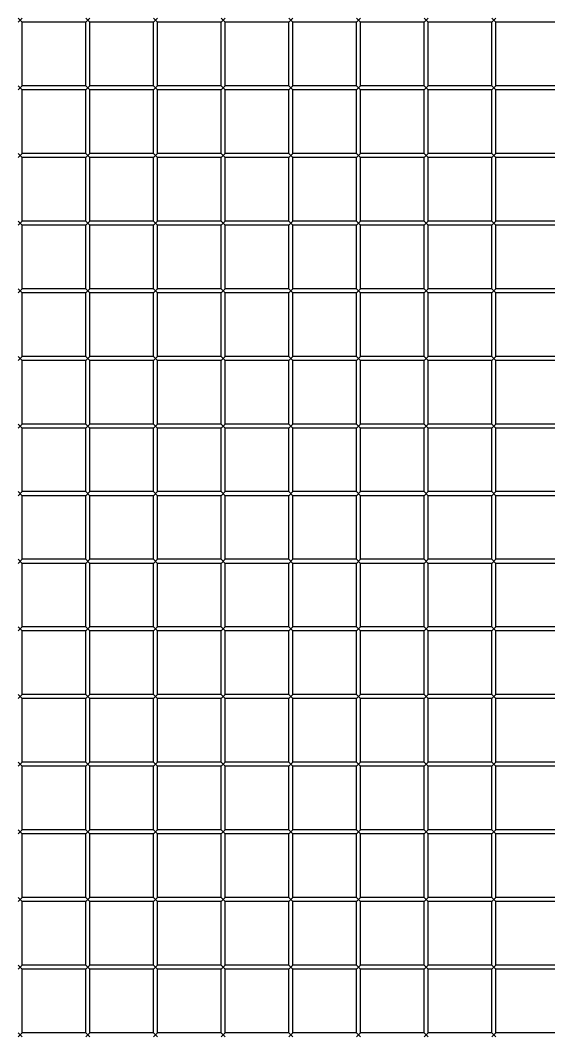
# Model space of a CAD drawing. Header units: millimetres. Extents: x -198529 to 244266, y -64 to 158464.
# Drawn here: x -145603 to -145212, y 107274 to 108024 of the extents above; entities that cross this region are included whole.
import ezdxf

# ---------------------------------------------------------------- set-up
doc = ezdxf.new("R2010")
doc.units = ezdxf.units.MM
doc.layers.add('0-DCC', color=30, linetype='Continuous')

# ---------------------------------------------------------------- blocks, each defined once
blk = doc.blocks.new('DCC2850x2600(左)')
at = {"color": 0, "linetype": 'Continuous'}
for p, q in [((48613.5, -73353.48), (48616.5, -73356.48)), ((48613.5, -73356.48), (48616.5, -73353.48)), ((48616.5, -73403.48), (48616.5, -73356.48)), ((48663.5, -73356.48), (48616.5, -73356.48)), ((48663.5, -73353.48), (48666.5, -73356.48)), ((48663.5, -73356.48), (48666.5, -73353.48)), ((48663.5, -73403.48), (48663.5, -73356.48)), ((48666.5, -73403.48), (48666.5, -73356.48)), ((48713.5, -73356.48), (48666.5, -73356.48)), ((48713.5, -73356.48), (48716.5, -73353.48)), ((48713.5, -73353.48), (48716.5, -73356.48)), ((48713.5, -73403.48), (48713.5, -73356.48)), ((48716.5, -73403.48), (48716.5, -73356.48)), ((48763.5, -73356.48), (48716.5, -73356.48)), ((48763.5, -73356.48), (48766.5, -73353.48)), ((48763.5, -73353.48), (48766.5, -73356.48)), ((48763.5, -73403.48), (48763.5, -73356.48)), ((48766.5, -73403.48), (48766.5, -73356.48)), ((48813.5, -73356.48), (48766.5, -73356.48)), ((48813.5, -73353.48), (48816.5, -73356.48)), ((48813.5, -73356.48), (48816.5, -73353.48)), ((48813.5, -73403.48), (48813.5, -73356.48)), ((48816.5, -73403.48), (48816.5, -73356.48)), ((48863.5, -73356.48), (48816.5, -73356.48)), ((48863.5, -73356.48), (48866.5, -73353.48)), ((48863.5, -73353.48), (48866.5, -73356.48)), ((48863.5, -73403.48), (48863.5, -73356.48)), ((48866.5, -73403.48), (48866.5, -73356.48)), ((48913.5, -73356.48), (48866.5, -73356.48)), ((48913.5, -73356.48), (48916.5, -73353.48)), ((48913.5, -73353.48), (48916.5, -73356.48)), ((48913.5, -73403.48), (48913.5, -73356.48)), ((48916.5, -73403.48), (48916.5, -73356.48)), ((48963.5, -73356.48), (48916.5, -73356.48)), ((48963.5, -73356.48), (48966.5, -73353.48)), ((48963.5, -73353.48), (48966.5, -73356.48)), ((48963.5, -73403.48), (48963.5, -73356.48)), ((48966.5, -73403.48), (48966.5, -73356.48)), ((49013.5, -73356.48), (48966.5, -73356.48)), ((48613.5, -73403.48), (48616.5, -73406.48)), ((48613.5, -73406.48), (48616.5, -73403.48)), ((48663.5, -73403.48), (48616.5, -73403.48)), ((48616.5, -73453.48), (48616.5, -73406.48)), ((48663.5, -73406.48), (48616.5, -73406.48)), ((48663.5, -73403.48), (48666.5, -73406.48)), ((48663.5, -73406.48), (48666.5, -73403.48)), ((48663.5, -73453.48), (48663.5, -73406.48)), ((48713.5, -73403.48), (48666.5, -73403.48)), ((48666.5, -73453.48), (48666.5, -73406.48)), ((48713.5, -73406.48), (48666.5, -73406.48)), ((48713.5, -73403.48), (48716.5, -73406.48)), ((48713.5, -73406.48), (48716.5, -73403.48)), ((48713.5, -73453.48), (48713.5, -73406.48)), ((48763.5, -73403.48), (48716.5, -73403.48)), ((48716.5, -73453.48), (48716.5, -73406.48)), ((48763.5, -73406.48), (48716.5, -73406.48)), ((48763.5, -73403.48), (48766.5, -73406.48)), ((48763.5, -73406.48), (48766.5, -73403.48)), ((48763.5, -73453.48), (48763.5, -73406.48)), ((48813.5, -73403.48), (48766.5, -73403.48)), ((48766.5, -73453.48), (48766.5, -73406.48)), ((48813.5, -73406.48), (48766.5, -73406.48)), ((48813.5, -73403.48), (48816.5, -73406.48)), ((48813.5, -73406.48), (48816.5, -73403.48)), ((48813.5, -73453.48), (48813.5, -73406.48)), ((48863.5, -73403.48), (48816.5, -73403.48)), ((48816.5, -73453.48), (48816.5, -73406.48)), ((48863.5, -73406.48), (48816.5, -73406.48)), ((48863.5, -73403.48), (48866.5, -73406.48)), ((48863.5, -73406.48), (48866.5, -73403.48)), ((48863.5, -73453.48), (48863.5, -73406.48)), ((48913.5, -73403.48), (48866.5, -73403.48)), ((48866.5, -73453.48), (48866.5, -73406.48)), ((48913.5, -73406.48), (48866.5, -73406.48)), ((48913.5, -73406.48), (48916.5, -73403.48)), ((48913.5, -73403.48), (48916.5, -73406.48)), ((48913.5, -73453.48), (48913.5, -73406.48)), ((48963.5, -73403.48), (48916.5, -73403.48)), ((48916.5, -73453.48), (48916.5, -73406.48)), ((48963.5, -73406.48), (48916.5, -73406.48)), ((48963.5, -73403.48), (48966.5, -73406.48)), ((48963.5, -73406.48), (48966.5, -73403.48)), ((48963.5, -73453.48), (48963.5, -73406.48)), ((49013.5, -73403.48), (48966.5, -73403.48)), ((48966.5, -73453.48), (48966.5, -73406.48)), ((49013.5, -73406.48), (48966.5, -73406.48)), ((48613.5, -73453.48), (48616.5, -73456.48)), ((48613.5, -73456.48), (48616.5, -73453.48)), ((48663.5, -73453.48), (48616.5, -73453.48)), ((48663.5, -73453.48), (48666.5, -73456.48)), ((48663.5, -73456.48), (48666.5, -73453.48)), ((48713.5, -73453.48), (48666.5, -73453.48)), ((48713.5, -73453.48), (48716.5, -73456.48)), ((48713.5, -73456.48), (48716.5, -73453.48)), ((48763.5, -73453.48), (48716.5, -73453.48)), ((48763.5, -73453.48), (48766.5, -73456.48)), ((48763.5, -73456.48), (48766.5, -73453.48)), ((48813.5, -73453.48), (48766.5, -73453.48)), ((48813.5, -73453.48), (48816.5, -73456.48)), ((48813.5, -73456.48), (48816.5, -73453.48)), ((48863.5, -73453.48), (48816.5, -73453.48)), ((48863.5, -73453.48), (48866.5, -73456.48)), ((48863.5, -73456.48), (48866.5, -73453.48)), ((48913.5, -73453.48), (48866.5, -73453.48)), ((48913.5, -73453.48), (48916.5, -73456.48)), ((48913.5, -73456.48), (48916.5, -73453.48)), ((48963.5, -73453.48), (48916.5, -73453.48)), ((48963.5, -73453.48), (48966.5, -73456.48)), ((48963.5, -73456.48), (48966.5, -73453.48)), ((49013.5, -73453.48), (48966.5, -73453.48)), ((48616.5, -73503.48), (48616.5, -73456.48)), ((48663.5, -73456.48), (48616.5, -73456.48)), ((48663.5, -73503.48), (48663.5, -73456.48)), ((48666.5, -73503.48), (48666.5, -73456.48)), ((48713.5, -73456.48), (48666.5, -73456.48)), ((48713.5, -73503.48), (48713.5, -73456.48)), ((48716.5, -73503.48), (48716.5, -73456.48)), ((48763.5, -73456.48), (48716.5, -73456.48)), ((48763.5, -73503.48), (48763.5, -73456.48)), ((48766.5, -73503.48), (48766.5, -73456.48)), ((48813.5, -73456.48), (48766.5, -73456.48)), ((48813.5, -73503.48), (48813.5, -73456.48)), ((48816.5, -73503.48), (48816.5, -73456.48)), ((48863.5, -73456.48), (48816.5, -73456.48)), ((48863.5, -73503.48), (48863.5, -73456.48)), ((48866.5, -73503.48), (48866.5, -73456.48)), ((48913.5, -73456.48), (48866.5, -73456.48)), ((48913.5, -73503.48), (48913.5, -73456.48)), ((48916.5, -73503.48), (48916.5, -73456.48)), ((48963.5, -73456.48), (48916.5, -73456.48)), ((48963.5, -73503.48), (48963.5, -73456.48)), ((48966.5, -73503.48), (48966.5, -73456.48)), ((49013.5, -73456.48), (48966.5, -73456.48)), ((48613.5, -73503.48), (48616.5, -73506.48)), ((48613.5, -73506.48), (48616.5, -73503.48)), ((48663.5, -73503.48), (48616.5, -73503.48)), ((48616.5, -73553.48), (48616.5, -73506.48)), ((48663.5, -73506.48), (48616.5, -73506.48)), ((48663.5, -73503.48), (48666.5, -73506.48)), ((48663.5, -73506.48), (48666.5, -73503.48)), ((48663.5, -73553.48), (48663.5, -73506.48)), ((48713.5, -73503.48), (48666.5, -73503.48)), ((48666.5, -73553.48), (48666.5, -73506.48)), ((48713.5, -73506.48), (48666.5, -73506.48)), ((48713.5, -73503.48), (48716.5, -73506.48)), ((48713.5, -73506.48), (48716.5, -73503.48)), ((48713.5, -73553.48), (48713.5, -73506.48)), ((48763.5, -73503.48), (48716.5, -73503.48)), ((48716.5, -73553.48), (48716.5, -73506.48)), ((48763.5, -73506.48), (48716.5, -73506.48)), ((48763.5, -73503.48), (48766.5, -73506.48)), ((48763.5, -73506.48), (48766.5, -73503.48)), ((48763.5, -73553.48), (48763.5, -73506.48)), ((48813.5, -73503.48), (48766.5, -73503.48)), ((48766.5, -73553.48), (48766.5, -73506.48)), ((48813.5, -73506.48), (48766.5, -73506.48)), ((48813.5, -73503.48), (48816.5, -73506.48)), ((48813.5, -73506.48), (48816.5, -73503.48)), ((48813.5, -73553.48), (48813.5, -73506.48)), ((48863.5, -73503.48), (48816.5, -73503.48)), ((48816.5, -73553.48), (48816.5, -73506.48)), ((48863.5, -73506.48), (48816.5, -73506.48)), ((48863.5, -73503.48), (48866.5, -73506.48)), ((48863.5, -73506.48), (48866.5, -73503.48)), ((48863.5, -73553.48), (48863.5, -73506.48)), ((48913.5, -73503.48), (48866.5, -73503.48)), ((48866.5, -73553.48), (48866.5, -73506.48)), ((48913.5, -73506.48), (48866.5, -73506.48)), ((48913.5, -73503.48), (48916.5, -73506.48)), ((48913.5, -73506.48), (48916.5, -73503.48)), ((48913.5, -73553.48), (48913.5, -73506.48)), ((48963.5, -73503.48), (48916.5, -73503.48)), ((48916.5, -73553.48), (48916.5, -73506.48)), ((48963.5, -73506.48), (48916.5, -73506.48)), ((48963.5, -73503.48), (48966.5, -73506.48)), ((48963.5, -73506.48), (48966.5, -73503.48)), ((48963.5, -73553.48), (48963.5, -73506.48)), ((49013.5, -73503.48), (48966.5, -73503.48)), ((48966.5, -73553.48), (48966.5, -73506.48)), ((49013.5, -73506.48), (48966.5, -73506.48)), ((48613.5, -73553.48), (48616.5, -73556.48)), ((48613.5, -73556.48), (48616.5, -73553.48)), ((48663.5, -73553.48), (48616.5, -73553.48)), ((48616.5, -73603.48), (48616.5, -73556.48)), ((48663.5, -73556.48), (48616.5, -73556.48)), ((48663.5, -73553.48), (48666.5, -73556.48)), ((48663.5, -73556.48), (48666.5, -73553.48)), ((48663.5, -73603.48), (48663.5, -73556.48)), ((48713.5, -73553.48), (48666.5, -73553.48)), ((48666.5, -73603.48), (48666.5, -73556.48)), ((48713.5, -73556.48), (48666.5, -73556.48)), ((48713.5, -73553.48), (48716.5, -73556.48)), ((48713.5, -73556.48), (48716.5, -73553.48)), ((48713.5, -73603.48), (48713.5, -73556.48)), ((48763.5, -73553.48), (48716.5, -73553.48)), ((48716.5, -73603.48), (48716.5, -73556.48)), ((48763.5, -73556.48), (48716.5, -73556.48)), ((48763.5, -73553.48), (48766.5, -73556.48)), ((48763.5, -73556.48), (48766.5, -73553.48)), ((48763.5, -73603.48), (48763.5, -73556.48)), ((48813.5, -73553.48), (48766.5, -73553.48)), ((48766.5, -73603.48), (48766.5, -73556.48)), ((48813.5, -73556.48), (48766.5, -73556.48)), ((48813.5, -73553.48), (48816.5, -73556.48)), ((48813.5, -73556.48), (48816.5, -73553.48)), ((48813.5, -73603.48), (48813.5, -73556.48)), ((48863.5, -73553.48), (48816.5, -73553.48)), ((48816.5, -73603.48), (48816.5, -73556.48)), ((48863.5, -73556.48), (48816.5, -73556.48)), ((48863.5, -73553.48), (48866.5, -73556.48)), ((48863.5, -73556.48), (48866.5, -73553.48)), ((48863.5, -73603.48), (48863.5, -73556.48)), ((48913.5, -73553.48), (48866.5, -73553.48)), ((48866.5, -73603.48), (48866.5, -73556.48)), ((48913.5, -73556.48), (48866.5, -73556.48)), ((48913.5, -73553.48), (48916.5, -73556.48)), ((48913.5, -73556.48), (48916.5, -73553.48)), ((48913.5, -73603.48), (48913.5, -73556.48)), ((48963.5, -73553.48), (48916.5, -73553.48)), ((48916.5, -73603.48), (48916.5, -73556.48)), ((48963.5, -73556.48), (48916.5, -73556.48)), ((48963.5, -73553.48), (48966.5, -73556.48)), ((48963.5, -73556.48), (48966.5, -73553.48)), ((48963.5, -73603.48), (48963.5, -73556.48)), ((49013.5, -73553.48), (48966.5, -73553.48)), ((48966.5, -73603.48), (48966.5, -73556.48)), ((49013.5, -73556.48), (48966.5, -73556.48)), ((48613.5, -73603.48), (48616.5, -73606.48)), ((48613.5, -73606.48), (48616.5, -73603.48)), ((48663.5, -73603.48), (48616.5, -73603.48)), ((48663.5, -73603.48), (48666.5, -73606.48)), ((48663.5, -73606.48), (48666.5, -73603.48)), ((48713.5, -73603.48), (48666.5, -73603.48)), ((48713.5, -73603.48), (48716.5, -73606.48)), ((48713.5, -73606.48), (48716.5, -73603.48)), ((48763.5, -73603.48), (48716.5, -73603.48)), ((48763.5, -73603.48), (48766.5, -73606.48)), ((48763.5, -73606.48), (48766.5, -73603.48)), ((48813.5, -73603.48), (48766.5, -73603.48)), ((48813.5, -73603.48), (48816.5, -73606.48)), ((48813.5, -73606.48), (48816.5, -73603.48)), ((48863.5, -73603.48), (48816.5, -73603.48)), ((48863.5, -73603.48), (48866.5, -73606.48)), ((48863.5, -73606.48), (48866.5, -73603.48)), ((48913.5, -73603.48), (48866.5, -73603.48)), ((48913.5, -73603.48), (48916.5, -73606.48)), ((48913.5, -73606.48), (48916.5, -73603.48)), ((48963.5, -73603.48), (48916.5, -73603.48)), ((48963.5, -73603.48), (48966.5, -73606.48)), ((48963.5, -73606.48), (48966.5, -73603.48)), ((49013.5, -73603.48), (48966.5, -73603.48)), ((48616.5, -73653.48), (48616.5, -73606.48)), ((48663.5, -73606.48), (48616.5, -73606.48)), ((48663.5, -73653.48), (48663.5, -73606.48)), ((48666.5, -73653.48), (48666.5, -73606.48)), ((48713.5, -73606.48), (48666.5, -73606.48)), ((48713.5, -73653.48), (48713.5, -73606.48)), ((48716.5, -73653.48), (48716.5, -73606.48)), ((48763.5, -73606.48), (48716.5, -73606.48)), ((48763.5, -73653.48), (48763.5, -73606.48)), ((48766.5, -73653.48), (48766.5, -73606.48)), ((48813.5, -73606.48), (48766.5, -73606.48)), ((48813.5, -73653.48), (48813.5, -73606.48)), ((48816.5, -73653.48), (48816.5, -73606.48)), ((48863.5, -73606.48), (48816.5, -73606.48)), ((48863.5, -73653.48), (48863.5, -73606.48)), ((48866.5, -73653.48), (48866.5, -73606.48)), ((48913.5, -73606.48), (48866.5, -73606.48)), ((48913.5, -73653.48), (48913.5, -73606.48)), ((48916.5, -73653.48), (48916.5, -73606.48)), ((48963.5, -73606.48), (48916.5, -73606.48)), ((48963.5, -73653.48), (48963.5, -73606.48)), ((48966.5, -73653.48), (48966.5, -73606.48)), ((49013.5, -73606.48), (48966.5, -73606.48)), ((48613.5, -73653.48), (48616.5, -73656.48)), ((48613.5, -73656.48), (48616.5, -73653.48)), ((48663.5, -73653.48), (48616.5, -73653.48)), ((48616.5, -73703.48), (48616.5, -73656.48)), ((48663.5, -73656.48), (48616.5, -73656.48)), ((48663.5, -73653.48), (48666.5, -73656.48)), ((48663.5, -73656.48), (48666.5, -73653.48)), ((48663.5, -73703.48), (48663.5, -73656.48)), ((48713.5, -73653.48), (48666.5, -73653.48)), ((48666.5, -73703.48), (48666.5, -73656.48)), ((48713.5, -73656.48), (48666.5, -73656.48)), ((48713.5, -73653.48), (48716.5, -73656.48)), ((48713.5, -73656.48), (48716.5, -73653.48)), ((48713.5, -73703.48), (48713.5, -73656.48)), ((48763.5, -73653.48), (48716.5, -73653.48)), ((48716.5, -73703.48), (48716.5, -73656.48)), ((48763.5, -73656.48), (48716.5, -73656.48)), ((48763.5, -73653.48), (48766.5, -73656.48)), ((48763.5, -73656.48), (48766.5, -73653.48)), ((48763.5, -73703.48), (48763.5, -73656.48)), ((48813.5, -73653.48), (48766.5, -73653.48)), ((48766.5, -73703.48), (48766.5, -73656.48)), ((48813.5, -73656.48), (48766.5, -73656.48)), ((48813.5, -73653.48), (48816.5, -73656.48)), ((48813.5, -73656.48), (48816.5, -73653.48)), ((48813.5, -73703.48), (48813.5, -73656.48)), ((48863.5, -73653.48), (48816.5, -73653.48)), ((48816.5, -73703.48), (48816.5, -73656.48)), ((48863.5, -73656.48), (48816.5, -73656.48)), ((48863.5, -73653.48), (48866.5, -73656.48)), ((48863.5, -73656.48), (48866.5, -73653.48)), ((48863.5, -73703.48), (48863.5, -73656.48)), ((48913.5, -73653.48), (48866.5, -73653.48)), ((48866.5, -73703.48), (48866.5, -73656.48)), ((48913.5, -73656.48), (48866.5, -73656.48)), ((48913.5, -73653.48), (48916.5, -73656.48)), ((48913.5, -73656.48), (48916.5, -73653.48)), ((48913.5, -73703.48), (48913.5, -73656.48)), ((48963.5, -73653.48), (48916.5, -73653.48)), ((48916.5, -73703.48), (48916.5, -73656.48)), ((48963.5, -73656.48), (48916.5, -73656.48)), ((48963.5, -73653.48), (48966.5, -73656.48)), ((48963.5, -73656.48), (48966.5, -73653.48)), ((48963.5, -73703.48), (48963.5, -73656.48)), ((49013.5, -73653.48), (48966.5, -73653.48)), ((48966.5, -73703.48), (48966.5, -73656.48)), ((49013.5, -73656.48), (48966.5, -73656.48)), ((48613.5, -73703.48), (48616.5, -73706.48)), ((48613.5, -73706.48), (48616.5, -73703.48)), ((48663.5, -73703.48), (48616.5, -73703.48)), ((48616.5, -73753.48), (48616.5, -73706.48)), ((48663.5, -73706.48), (48616.5, -73706.48)), ((48663.5, -73703.48), (48666.5, -73706.48)), ((48663.5, -73706.48), (48666.5, -73703.48)), ((48663.5, -73753.48), (48663.5, -73706.48)), ((48713.5, -73703.48), (48666.5, -73703.48)), ((48666.5, -73753.48), (48666.5, -73706.48)), ((48713.5, -73706.48), (48666.5, -73706.48)), ((48713.5, -73703.48), (48716.5, -73706.48)), ((48713.5, -73706.48), (48716.5, -73703.48)), ((48713.5, -73753.48), (48713.5, -73706.48)), ((48763.5, -73703.48), (48716.5, -73703.48)), ((48716.5, -73753.48), (48716.5, -73706.48)), ((48763.5, -73706.48), (48716.5, -73706.48)), ((48763.5, -73703.48), (48766.5, -73706.48)), ((48763.5, -73706.48), (48766.5, -73703.48)), ((48763.5, -73753.48), (48763.5, -73706.48)), ((48813.5, -73703.48), (48766.5, -73703.48)), ((48766.5, -73753.48), (48766.5, -73706.48)), ((48813.5, -73706.48), (48766.5, -73706.48)), ((48813.5, -73703.48), (48816.5, -73706.48)), ((48813.5, -73706.48), (48816.5, -73703.48)), ((48813.5, -73753.48), (48813.5, -73706.48)), ((48863.5, -73703.48), (48816.5, -73703.48)), ((48816.5, -73753.48), (48816.5, -73706.48)), ((48863.5, -73706.48), (48816.5, -73706.48)), ((48863.5, -73703.48), (48866.5, -73706.48)), ((48863.5, -73706.48), (48866.5, -73703.48)), ((48863.5, -73753.48), (48863.5, -73706.48)), ((48913.5, -73703.48), (48866.5, -73703.48)), ((48866.5, -73753.48), (48866.5, -73706.48)), ((48913.5, -73706.48), (48866.5, -73706.48)), ((48913.5, -73703.48), (48916.5, -73706.48)), ((48913.5, -73706.48), (48916.5, -73703.48)), ((48913.5, -73753.48), (48913.5, -73706.48)), ((48963.5, -73703.48), (48916.5, -73703.48)), ((48916.5, -73753.48), (48916.5, -73706.48)), ((48963.5, -73706.48), (48916.5, -73706.48)), ((48963.5, -73703.48), (48966.5, -73706.48)), ((48963.5, -73706.48), (48966.5, -73703.48)), ((48963.5, -73753.48), (48963.5, -73706.48)), ((49013.5, -73703.48), (48966.5, -73703.48)), ((48966.5, -73753.48), (48966.5, -73706.48)), ((49013.5, -73706.48), (48966.5, -73706.48)), ((48613.5, -73753.48), (48616.5, -73756.48)), ((48613.5, -73756.48), (48616.5, -73753.48)), ((48663.5, -73753.48), (48616.5, -73753.48)), ((48663.5, -73753.48), (48666.5, -73756.48)), ((48663.5, -73756.48), (48666.5, -73753.48)), ((48713.5, -73753.48), (48666.5, -73753.48)), ((48713.5, -73753.48), (48716.5, -73756.48)), ((48713.5, -73756.48), (48716.5, -73753.48)), ((48763.5, -73753.48), (48716.5, -73753.48)), ((48763.5, -73753.48), (48766.5, -73756.48)), ((48763.5, -73756.48), (48766.5, -73753.48)), ((48813.5, -73753.48), (48766.5, -73753.48)), ((48813.5, -73753.48), (48816.5, -73756.48)), ((48813.5, -73756.48), (48816.5, -73753.48)), ((48863.5, -73753.48), (48816.5, -73753.48)), ((48863.5, -73753.48), (48866.5, -73756.48)), ((48863.5, -73756.48), (48866.5, -73753.48)), ((48913.5, -73753.48), (48866.5, -73753.48)), ((48913.5, -73753.48), (48916.5, -73756.48)), ((48913.5, -73756.48), (48916.5, -73753.48)), ((48963.5, -73753.48), (48916.5, -73753.48)), ((48963.5, -73753.48), (48966.5, -73756.48)), ((48963.5, -73756.48), (48966.5, -73753.48)), ((49013.5, -73753.48), (48966.5, -73753.48)), ((48616.5, -73803.48), (48616.5, -73756.48)), ((48663.5, -73756.48), (48616.5, -73756.48)), ((48663.5, -73803.48), (48663.5, -73756.48)), ((48666.5, -73803.48), (48666.5, -73756.48)), ((48713.5, -73756.48), (48666.5, -73756.48)), ((48713.5, -73803.48), (48713.5, -73756.48)), ((48716.5, -73803.48), (48716.5, -73756.48)), ((48763.5, -73756.48), (48716.5, -73756.48)), ((48763.5, -73803.48), (48763.5, -73756.48)), ((48766.5, -73803.48), (48766.5, -73756.48)), ((48813.5, -73756.48), (48766.5, -73756.48)), ((48813.5, -73803.48), (48813.5, -73756.48)), ((48816.5, -73803.48), (48816.5, -73756.48)), ((48863.5, -73756.48), (48816.5, -73756.48)), ((48863.5, -73803.48), (48863.5, -73756.48)), ((48866.5, -73803.48), (48866.5, -73756.48)), ((48913.5, -73756.48), (48866.5, -73756.48)), ((48913.5, -73803.48), (48913.5, -73756.48)), ((48916.5, -73803.48), (48916.5, -73756.48)), ((48963.5, -73756.48), (48916.5, -73756.48)), ((48963.5, -73803.48), (48963.5, -73756.48)), ((48966.5, -73803.48), (48966.5, -73756.48)), ((49013.5, -73756.48), (48966.5, -73756.48)), ((48613.5, -73803.48), (48616.5, -73806.48)), ((48613.5, -73806.48), (48616.5, -73803.48)), ((48663.5, -73803.48), (48616.5, -73803.48)), ((48616.5, -73853.48), (48616.5, -73806.48)), ((48663.5, -73806.48), (48616.5, -73806.48)), ((48663.5, -73803.48), (48666.5, -73806.48)), ((48663.5, -73806.48), (48666.5, -73803.48)), ((48663.5, -73853.48), (48663.5, -73806.48)), ((48713.5, -73803.48), (48666.5, -73803.48)), ((48666.5, -73853.48), (48666.5, -73806.48)), ((48713.5, -73806.48), (48666.5, -73806.48)), ((48713.5, -73803.48), (48716.5, -73806.48)), ((48713.5, -73806.48), (48716.5, -73803.48)), ((48713.5, -73853.48), (48713.5, -73806.48)), ((48763.5, -73803.48), (48716.5, -73803.48)), ((48716.5, -73853.48), (48716.5, -73806.48)), ((48763.5, -73806.48), (48716.5, -73806.48)), ((48763.5, -73803.48), (48766.5, -73806.48)), ((48763.5, -73806.48), (48766.5, -73803.48)), ((48763.5, -73853.48), (48763.5, -73806.48)), ((48813.5, -73803.48), (48766.5, -73803.48)), ((48766.5, -73853.48), (48766.5, -73806.48)), ((48813.5, -73806.48), (48766.5, -73806.48)), ((48813.5, -73803.48), (48816.5, -73806.48)), ((48813.5, -73806.48), (48816.5, -73803.48)), ((48813.5, -73853.48), (48813.5, -73806.48)), ((48863.5, -73803.48), (48816.5, -73803.48)), ((48816.5, -73853.48), (48816.5, -73806.48)), ((48863.5, -73806.48), (48816.5, -73806.48)), ((48863.5, -73803.48), (48866.5, -73806.48)), ((48863.5, -73806.48), (48866.5, -73803.48)), ((48863.5, -73853.48), (48863.5, -73806.48)), ((48913.5, -73803.48), (48866.5, -73803.48)), ((48866.5, -73853.48), (48866.5, -73806.48)), ((48913.5, -73806.48), (48866.5, -73806.48)), ((48913.5, -73803.48), (48916.5, -73806.48)), ((48913.5, -73806.48), (48916.5, -73803.48)), ((48913.5, -73853.48), (48913.5, -73806.48)), ((48963.5, -73803.48), (48916.5, -73803.48)), ((48916.5, -73853.48), (48916.5, -73806.48)), ((48963.5, -73806.48), (48916.5, -73806.48)), ((48963.5, -73803.48), (48966.5, -73806.48)), ((48963.5, -73806.48), (48966.5, -73803.48)), ((48963.5, -73853.48), (48963.5, -73806.48)), ((49013.5, -73803.48), (48966.5, -73803.48)), ((48966.5, -73853.48), (48966.5, -73806.48)), ((49013.5, -73806.48), (48966.5, -73806.48)), ((48613.5, -73853.48), (48616.5, -73856.48)), ((48613.5, -73856.48), (48616.5, -73853.48)), ((48663.5, -73853.48), (48616.5, -73853.48)), ((48616.5, -73903.48), (48616.5, -73856.48)), ((48663.5, -73856.48), (48616.5, -73856.48)), ((48663.5, -73853.48), (48666.5, -73856.48)), ((48663.5, -73856.48), (48666.5, -73853.48)), ((48663.5, -73903.48), (48663.5, -73856.48)), ((48713.5, -73853.48), (48666.5, -73853.48)), ((48666.5, -73903.48), (48666.5, -73856.48)), ((48713.5, -73856.48), (48666.5, -73856.48)), ((48713.5, -73853.48), (48716.5, -73856.48)), ((48713.5, -73856.48), (48716.5, -73853.48)), ((48713.5, -73903.48), (48713.5, -73856.48)), ((48763.5, -73853.48), (48716.5, -73853.48)), ((48716.5, -73903.48), (48716.5, -73856.48)), ((48763.5, -73856.48), (48716.5, -73856.48)), ((48763.5, -73853.48), (48766.5, -73856.48)), ((48763.5, -73856.48), (48766.5, -73853.48)), ((48763.5, -73903.48), (48763.5, -73856.48)), ((48813.5, -73853.48), (48766.5, -73853.48)), ((48766.5, -73903.48), (48766.5, -73856.48)), ((48813.5, -73856.48), (48766.5, -73856.48)), ((48813.5, -73853.48), (48816.5, -73856.48)), ((48813.5, -73856.48), (48816.5, -73853.48)), ((48813.5, -73903.48), (48813.5, -73856.48)), ((48863.5, -73853.48), (48816.5, -73853.48)), ((48816.5, -73903.48), (48816.5, -73856.48)), ((48863.5, -73856.48), (48816.5, -73856.48)), ((48863.5, -73853.48), (48866.5, -73856.48)), ((48863.5, -73856.48), (48866.5, -73853.48)), ((48863.5, -73903.48), (48863.5, -73856.48)), ((48913.5, -73853.48), (48866.5, -73853.48)), ((48866.5, -73903.48), (48866.5, -73856.48)), ((48913.5, -73856.48), (48866.5, -73856.48)), ((48913.5, -73853.48), (48916.5, -73856.48)), ((48913.5, -73856.48), (48916.5, -73853.48)), ((48913.5, -73903.48), (48913.5, -73856.48)), ((48963.5, -73853.48), (48916.5, -73853.48)), ((48916.5, -73903.48), (48916.5, -73856.48)), ((48963.5, -73856.48), (48916.5, -73856.48)), ((48963.5, -73853.48), (48966.5, -73856.48)), ((48963.5, -73856.48), (48966.5, -73853.48)), ((48963.5, -73903.48), (48963.5, -73856.48)), ((49013.5, -73853.48), (48966.5, -73853.48)), ((48966.5, -73903.48), (48966.5, -73856.48)), ((49013.5, -73856.48), (48966.5, -73856.48)), ((48613.5, -73903.48), (48616.5, -73906.48)), ((48613.5, -73906.48), (48616.5, -73903.48)), ((48663.5, -73903.48), (48616.5, -73903.48)), ((48663.5, -73903.48), (48666.5, -73906.48)), ((48663.5, -73906.48), (48666.5, -73903.48)), ((48713.5, -73903.48), (48666.5, -73903.48)), ((48713.5, -73903.48), (48716.5, -73906.48)), ((48713.5, -73906.48), (48716.5, -73903.48)), ((48763.5, -73903.48), (48716.5, -73903.48)), ((48763.5, -73903.48), (48766.5, -73906.48)), ((48763.5, -73906.48), (48766.5, -73903.48)), ((48813.5, -73903.48), (48766.5, -73903.48)), ((48813.5, -73903.48), (48816.5, -73906.48)), ((48813.5, -73906.48), (48816.5, -73903.48)), ((48863.5, -73903.48), (48816.5, -73903.48)), ((48863.5, -73903.48), (48866.5, -73906.48)), ((48863.5, -73906.48), (48866.5, -73903.48)), ((48913.5, -73903.48), (48866.5, -73903.48)), ((48913.5, -73903.48), (48916.5, -73906.48)), ((48913.5, -73906.48), (48916.5, -73903.48)), ((48963.5, -73903.48), (48916.5, -73903.48)), ((48963.5, -73903.48), (48966.5, -73906.48)), ((48963.5, -73906.48), (48966.5, -73903.48)), ((49013.5, -73903.48), (48966.5, -73903.48)), ((48616.5, -73953.48), (48616.5, -73906.48)), ((48663.5, -73906.48), (48616.5, -73906.48)), ((48663.5, -73953.48), (48663.5, -73906.48)), ((48666.5, -73953.48), (48666.5, -73906.48)), ((48713.5, -73906.48), (48666.5, -73906.48)), ((48713.5, -73953.48), (48713.5, -73906.48)), ((48716.5, -73953.48), (48716.5, -73906.48)), ((48763.5, -73906.48), (48716.5, -73906.48)), ((48763.5, -73953.48), (48763.5, -73906.48)), ((48766.5, -73953.48), (48766.5, -73906.48)), ((48813.5, -73906.48), (48766.5, -73906.48)), ((48813.5, -73953.48), (48813.5, -73906.48)), ((48816.5, -73953.48), (48816.5, -73906.48)), ((48863.5, -73906.48), (48816.5, -73906.48)), ((48863.5, -73953.48), (48863.5, -73906.48)), ((48866.5, -73953.48), (48866.5, -73906.48)), ((48913.5, -73906.48), (48866.5, -73906.48)), ((48913.5, -73953.48), (48913.5, -73906.48)), ((48916.5, -73953.48), (48916.5, -73906.48)), ((48963.5, -73906.48), (48916.5, -73906.48)), ((48963.5, -73953.48), (48963.5, -73906.48)), ((48966.5, -73953.48), (48966.5, -73906.48)), ((49013.5, -73906.48), (48966.5, -73906.48)), ((48613.5, -73953.48), (48616.5, -73956.48)), ((48613.5, -73956.48), (48616.5, -73953.48)), ((48663.5, -73953.48), (48616.5, -73953.48)), ((48616.5, -74003.48), (48616.5, -73956.48)), ((48663.5, -73956.48), (48616.5, -73956.48)), ((48663.5, -73953.48), (48666.5, -73956.48)), ((48663.5, -73956.48), (48666.5, -73953.48)), ((48663.5, -74003.48), (48663.5, -73956.48)), ((48713.5, -73953.48), (48666.5, -73953.48)), ((48666.5, -74003.48), (48666.5, -73956.48)), ((48713.5, -73956.48), (48666.5, -73956.48)), ((48713.5, -73953.48), (48716.5, -73956.48)), ((48713.5, -73956.48), (48716.5, -73953.48)), ((48713.5, -74003.48), (48713.5, -73956.48)), ((48763.5, -73953.48), (48716.5, -73953.48)), ((48716.5, -74003.48), (48716.5, -73956.48)), ((48763.5, -73956.48), (48716.5, -73956.48)), ((48763.5, -73953.48), (48766.5, -73956.48)), ((48763.5, -73956.48), (48766.5, -73953.48)), ((48763.5, -74003.48), (48763.5, -73956.48)), ((48813.5, -73953.48), (48766.5, -73953.48)), ((48766.5, -74003.48), (48766.5, -73956.48)), ((48813.5, -73956.48), (48766.5, -73956.48)), ((48813.5, -73953.48), (48816.5, -73956.48)), ((48813.5, -73956.48), (48816.5, -73953.48)), ((48813.5, -74003.48), (48813.5, -73956.48)), ((48863.5, -73953.48), (48816.5, -73953.48)), ((48816.5, -74003.48), (48816.5, -73956.48)), ((48863.5, -73956.48), (48816.5, -73956.48)), ((48863.5, -73953.48), (48866.5, -73956.48)), ((48863.5, -73956.48), (48866.5, -73953.48)), ((48863.5, -74003.48), (48863.5, -73956.48)), ((48913.5, -73953.48), (48866.5, -73953.48)), ((48866.5, -74003.48), (48866.5, -73956.48)), ((48913.5, -73956.48), (48866.5, -73956.48)), ((48913.5, -73953.48), (48916.5, -73956.48)), ((48913.5, -73956.48), (48916.5, -73953.48)), ((48913.5, -74003.48), (48913.5, -73956.48)), ((48963.5, -73953.48), (48916.5, -73953.48)), ((48916.5, -74003.48), (48916.5, -73956.48)), ((48963.5, -73956.48), (48916.5, -73956.48)), ((48963.5, -73953.48), (48966.5, -73956.48)), ((48963.5, -73956.48), (48966.5, -73953.48)), ((48963.5, -74003.48), (48963.5, -73956.48)), ((49013.5, -73953.48), (48966.5, -73953.48)), ((48966.5, -74003.48), (48966.5, -73956.48)), ((49013.5, -73956.48), (48966.5, -73956.48)), ((48613.5, -74003.48), (48616.5, -74006.48)), ((48613.5, -74006.48), (48616.5, -74003.48)), ((48663.5, -74003.48), (48616.5, -74003.48)), ((48616.5, -74053.48), (48616.5, -74006.48)), ((48663.5, -74006.48), (48616.5, -74006.48)), ((48663.5, -74003.48), (48666.5, -74006.48)), ((48663.5, -74006.48), (48666.5, -74003.48)), ((48663.5, -74053.48), (48663.5, -74006.48)), ((48713.5, -74003.48), (48666.5, -74003.48)), ((48666.5, -74053.48), (48666.5, -74006.48)), ((48713.5, -74006.48), (48666.5, -74006.48)), ((48713.5, -74003.48), (48716.5, -74006.48)), ((48713.5, -74006.48), (48716.5, -74003.48)), ((48713.5, -74053.48), (48713.5, -74006.48)), ((48763.5, -74003.48), (48716.5, -74003.48)), ((48716.5, -74053.48), (48716.5, -74006.48)), ((48763.5, -74006.48), (48716.5, -74006.48)), ((48763.5, -74003.48), (48766.5, -74006.48)), ((48763.5, -74006.48), (48766.5, -74003.48)), ((48763.5, -74053.48), (48763.5, -74006.48)), ((48813.5, -74003.48), (48766.5, -74003.48)), ((48766.5, -74053.48), (48766.5, -74006.48)), ((48813.5, -74006.48), (48766.5, -74006.48)), ((48813.5, -74003.48), (48816.5, -74006.48)), ((48813.5, -74006.48), (48816.5, -74003.48)), ((48813.5, -74053.48), (48813.5, -74006.48)), ((48863.5, -74003.48), (48816.5, -74003.48)), ((48816.5, -74053.48), (48816.5, -74006.48)), ((48863.5, -74006.48), (48816.5, -74006.48)), ((48863.5, -74003.48), (48866.5, -74006.48)), ((48863.5, -74006.48), (48866.5, -74003.48)), ((48863.5, -74053.48), (48863.5, -74006.48)), ((48913.5, -74003.48), (48866.5, -74003.48)), ((48866.5, -74053.48), (48866.5, -74006.48)), ((48913.5, -74006.48), (48866.5, -74006.48)), ((48913.5, -74003.48), (48916.5, -74006.48)), ((48913.5, -74006.48), (48916.5, -74003.48)), ((48913.5, -74053.48), (48913.5, -74006.48)), ((48963.5, -74003.48), (48916.5, -74003.48)), ((48916.5, -74053.48), (48916.5, -74006.48)), ((48963.5, -74006.48), (48916.5, -74006.48)), ((48963.5, -74003.48), (48966.5, -74006.48)), ((48963.5, -74006.48), (48966.5, -74003.48)), ((48963.5, -74053.48), (48963.5, -74006.48)), ((49013.5, -74003.48), (48966.5, -74003.48)), ((48966.5, -74053.48), (48966.5, -74006.48)), ((49013.5, -74006.48), (48966.5, -74006.48)), ((48613.5, -74053.48), (48616.5, -74056.48)), ((48613.5, -74056.48), (48616.5, -74053.48)), ((48663.5, -74053.48), (48616.5, -74053.48)), ((48663.5, -74053.48), (48666.5, -74056.48)), ((48663.5, -74056.48), (48666.5, -74053.48)), ((48713.5, -74053.48), (48666.5, -74053.48)), ((48713.5, -74053.48), (48716.5, -74056.48)), ((48713.5, -74056.48), (48716.5, -74053.48)), ((48763.5, -74053.48), (48716.5, -74053.48)), ((48763.5, -74053.48), (48766.5, -74056.48)), ((48763.5, -74056.48), (48766.5, -74053.48)), ((48813.5, -74053.48), (48766.5, -74053.48)), ((48813.5, -74053.48), (48816.5, -74056.48)), ((48813.5, -74056.48), (48816.5, -74053.48)), ((48863.5, -74053.48), (48816.5, -74053.48)), ((48863.5, -74053.48), (48866.5, -74056.48)), ((48863.5, -74056.48), (48866.5, -74053.48)), ((48913.5, -74053.48), (48866.5, -74053.48)), ((48913.5, -74053.48), (48916.5, -74056.48)), ((48913.5, -74056.48), (48916.5, -74053.48)), ((48963.5, -74053.48), (48916.5, -74053.48)), ((48963.5, -74053.48), (48966.5, -74056.48)), ((48963.5, -74056.48), (48966.5, -74053.48)), ((49013.5, -74053.48), (48966.5, -74053.48)), ((48616.5, -74103.48), (48616.5, -74056.48)), ((48663.5, -74056.48), (48616.5, -74056.48)), ((48663.5, -74103.48), (48663.5, -74056.48)), ((48666.5, -74103.48), (48666.5, -74056.48)), ((48713.5, -74056.48), (48666.5, -74056.48)), ((48713.5, -74103.48), (48713.5, -74056.48)), ((48716.5, -74103.48), (48716.5, -74056.48)), ((48763.5, -74056.48), (48716.5, -74056.48)), ((48763.5, -74103.48), (48763.5, -74056.48)), ((48766.5, -74103.48), (48766.5, -74056.48)), ((48813.5, -74056.48), (48766.5, -74056.48)), ((48813.5, -74103.48), (48813.5, -74056.48)), ((48816.5, -74103.48), (48816.5, -74056.48)), ((48863.5, -74056.48), (48816.5, -74056.48)), ((48863.5, -74103.48), (48863.5, -74056.48)), ((48866.5, -74103.48), (48866.5, -74056.48)), ((48913.5, -74056.48), (48866.5, -74056.48)), ((48913.5, -74103.48), (48913.5, -74056.48)), ((48916.5, -74103.48), (48916.5, -74056.48)), ((48963.5, -74056.48), (48916.5, -74056.48)), ((48963.5, -74103.48), (48963.5, -74056.48)), ((49013.5, -74056.48), (48966.5, -74056.48)), ((48966.5, -74103.48), (48966.5, -74056.48)), ((48613.5, -74103.48), (48616.5, -74106.48)), ((48613.5, -74106.48), (48616.5, -74103.48)), ((48663.5, -74103.48), (48616.5, -74103.48)), ((48663.5, -74103.48), (48666.5, -74106.48)), ((48663.5, -74106.48), (48666.5, -74103.48)), ((48713.5, -74103.48), (48666.5, -74103.48)), ((48713.5, -74103.48), (48716.5, -74106.48)), ((48713.5, -74106.48), (48716.5, -74103.48)), ((48763.5, -74103.48), (48716.5, -74103.48)), ((48763.5, -74103.48), (48766.5, -74106.48)), ((48763.5, -74106.48), (48766.5, -74103.48)), ((48813.5, -74103.48), (48766.5, -74103.48)), ((48813.5, -74103.48), (48816.5, -74106.48)), ((48813.5, -74106.48), (48816.5, -74103.48)), ((48863.5, -74103.48), (48816.5, -74103.48)), ((48863.5, -74103.48), (48866.5, -74106.48)), ((48863.5, -74106.48), (48866.5, -74103.48)), ((48913.5, -74103.48), (48866.5, -74103.48)), ((48913.5, -74103.48), (48916.5, -74106.48)), ((48913.5, -74106.48), (48916.5, -74103.48)), ((48963.5, -74103.48), (48916.5, -74103.48)), ((48963.5, -74103.48), (48966.5, -74106.48)), ((48963.5, -74106.48), (48966.5, -74103.48)), ((49013.5, -74103.48), (48966.5, -74103.48))]:
    blk.add_line(p, q, dxfattribs=at)

msp = doc.modelspace()

# ---------------------------------------------------------------- block references
at = {"layer": '0-DCC'}
msp.add_blockref('DCC2850x2600(左)', (-194217.97, 181378.49), dxfattribs=at)

doc.saveas('drawing.dxf')
